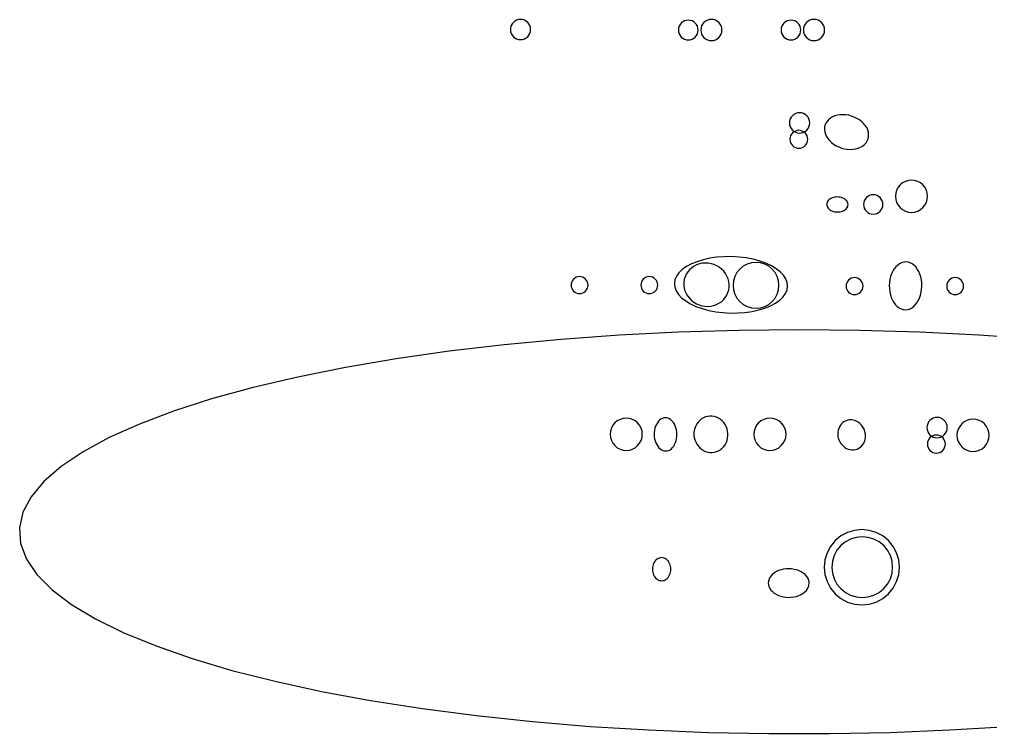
# Model space of a CAD drawing. Extents: x -1 to 217, y -22 to 302.
# Drawn here: x 124.83 to 164.89, y 239.05 to 268.51 of the extents above; entities that cross this region are included whole.
import ezdxf

# ---------------------------------------------------------------- set-up
doc = ezdxf.new("R2010")
doc.units = 0

msp = doc.modelspace()

# ---------------------------------------------------------------- linework, layer by layer
at = {"layer": 'CIRCLES'}
for p, q in [((145.268, 268.444), (145.205, 268.392)), ((145.34, 268.482), (145.268, 268.444)), ((145.418, 268.506), (145.34, 268.482)), ((145.5, 268.514), (145.418, 268.506)), ((145.581, 268.506), (145.5, 268.514)), ((145.659, 268.482), (145.581, 268.506)), ((145.731, 268.444), (145.659, 268.482)), ((145.794, 268.392), (145.731, 268.444)), ((152.265, 268.452), (152.195, 268.414)), ((152.342, 268.475), (152.265, 268.452)), ((152.421, 268.483), (152.342, 268.475)), ((152.501, 268.475), (152.421, 268.483)), ((152.577, 268.452), (152.501, 268.475)), ((152.647, 268.414), (152.577, 268.452)), ((153.131, 268.439), (153.065, 268.384)), ((153.207, 268.479), (153.131, 268.439)), ((153.289, 268.504), (153.207, 268.479)), ((153.374, 268.512), (153.289, 268.504)), ((153.459, 268.504), (153.374, 268.512)), ((153.541, 268.479), (153.459, 268.504)), ((153.616, 268.439), (153.541, 268.479)), ((153.682, 268.384), (153.616, 268.439)), ((156.499, 268.452), (156.428, 268.414)), ((156.575, 268.475), (156.499, 268.452)), ((156.655, 268.483), (156.575, 268.475)), ((156.734, 268.475), (156.655, 268.483)), ((156.81, 268.452), (156.734, 268.475)), ((156.881, 268.414), (156.81, 268.452)), ((157.365, 268.439), (157.298, 268.384)), ((157.44, 268.479), (157.365, 268.439)), ((157.522, 268.504), (157.44, 268.479)), ((157.607, 268.512), (157.522, 268.504)), ((157.692, 268.504), (157.607, 268.512)), ((157.774, 268.479), (157.692, 268.504)), ((157.849, 268.439), (157.774, 268.479)), ((157.916, 268.384), (157.849, 268.439)), ((145.091, 268.178), (145.083, 268.097)), ((145.083, 268.097), (145.091, 268.016)), ((145.114, 268.257), (145.091, 268.178)), ((145.153, 268.329), (145.114, 268.257)), ((145.205, 268.392), (145.153, 268.329)), ((145.846, 268.329), (145.794, 268.392)), ((145.885, 268.257), (145.846, 268.329)), ((145.909, 268.178), (145.885, 268.257)), ((145.917, 268.097), (145.909, 268.178)), ((145.909, 268.016), (145.917, 268.097)), ((152.022, 268.155), (152.014, 268.076)), ((152.014, 268.076), (152.022, 267.996)), ((152.045, 268.232), (152.022, 268.155)), ((152.083, 268.302), (152.045, 268.232)), ((152.133, 268.364), (152.083, 268.302)), ((152.195, 268.414), (152.133, 268.364)), ((152.709, 268.364), (152.647, 268.414)), ((152.76, 268.302), (152.709, 268.364)), ((152.797, 268.232), (152.76, 268.302)), ((152.82, 268.155), (152.797, 268.232)), ((152.828, 268.076), (152.82, 268.155)), ((152.82, 267.996), (152.828, 268.076)), ((152.946, 268.161), (152.937, 268.076)), ((152.937, 268.076), (152.946, 267.991)), ((152.971, 268.243), (152.946, 268.161)), ((153.011, 268.318), (152.971, 268.243)), ((153.065, 268.384), (153.011, 268.318)), ((153.736, 268.318), (153.682, 268.384)), ((153.777, 268.243), (153.736, 268.318)), ((153.802, 268.161), (153.777, 268.243)), ((153.81, 268.076), (153.802, 268.161)), ((153.802, 267.991), (153.81, 268.076)), ((156.255, 268.155), (156.247, 268.076)), ((156.247, 268.076), (156.255, 267.996)), ((156.278, 268.232), (156.255, 268.155)), ((156.316, 268.302), (156.278, 268.232)), ((156.367, 268.364), (156.316, 268.302)), ((156.428, 268.414), (156.367, 268.364)), ((156.942, 268.364), (156.881, 268.414)), ((156.993, 268.302), (156.942, 268.364)), ((157.031, 268.232), (156.993, 268.302)), ((157.054, 268.155), (157.031, 268.232)), ((157.062, 268.076), (157.054, 268.155)), ((157.054, 267.996), (157.062, 268.076)), ((157.179, 268.161), (157.171, 268.076)), ((157.171, 268.076), (157.179, 267.991)), ((157.204, 268.243), (157.179, 268.161)), ((157.244, 268.318), (157.204, 268.243)), ((157.298, 268.384), (157.244, 268.318)), ((157.97, 268.318), (157.916, 268.384)), ((158.01, 268.243), (157.97, 268.318)), ((158.035, 268.161), (158.01, 268.243)), ((158.043, 268.076), (158.035, 268.161)), ((158.035, 267.991), (158.043, 268.076)), ((145.091, 268.016), (145.114, 267.937)), ((145.114, 267.937), (145.153, 267.865)), ((145.153, 267.865), (145.205, 267.802)), ((145.205, 267.802), (145.268, 267.75)), ((145.268, 267.75), (145.34, 267.712)), ((145.34, 267.712), (145.418, 267.688)), ((145.418, 267.688), (145.5, 267.68)), ((145.5, 267.68), (145.581, 267.688)), ((145.581, 267.688), (145.659, 267.712)), ((145.659, 267.712), (145.731, 267.75)), ((145.731, 267.75), (145.794, 267.802)), ((145.794, 267.802), (145.846, 267.865)), ((145.846, 267.865), (145.885, 267.937)), ((145.885, 267.937), (145.909, 268.016)), ((152.022, 267.996), (152.045, 267.92)), ((152.045, 267.92), (152.083, 267.85)), ((152.083, 267.85), (152.133, 267.788)), ((152.133, 267.788), (152.195, 267.737)), ((152.195, 267.737), (152.265, 267.7)), ((152.265, 267.7), (152.342, 267.677)), ((152.342, 267.677), (152.421, 267.669)), ((152.421, 267.669), (152.501, 267.677)), ((152.501, 267.677), (152.577, 267.7)), ((152.577, 267.7), (152.647, 267.737)), ((152.647, 267.737), (152.709, 267.788)), ((152.709, 267.788), (152.76, 267.85)), ((152.76, 267.85), (152.797, 267.92)), ((152.797, 267.92), (152.82, 267.996)), ((152.946, 267.991), (152.971, 267.909)), ((152.971, 267.909), (153.011, 267.833)), ((153.011, 267.833), (153.065, 267.767)), ((153.065, 267.767), (153.131, 267.713)), ((153.131, 267.713), (153.207, 267.673)), ((153.207, 267.673), (153.289, 267.648)), ((153.289, 267.648), (153.374, 267.639)), ((153.374, 267.639), (153.459, 267.648)), ((153.459, 267.648), (153.541, 267.673)), ((153.541, 267.673), (153.616, 267.713)), ((153.616, 267.713), (153.682, 267.767)), ((153.682, 267.767), (153.736, 267.833)), ((153.736, 267.833), (153.777, 267.909)), ((153.777, 267.909), (153.802, 267.991)), ((156.255, 267.996), (156.278, 267.92)), ((156.278, 267.92), (156.316, 267.85)), ((156.316, 267.85), (156.367, 267.788)), ((156.367, 267.788), (156.428, 267.737)), ((156.428, 267.737), (156.499, 267.7)), ((156.499, 267.7), (156.575, 267.677)), ((156.575, 267.677), (156.655, 267.669)), ((156.655, 267.669), (156.734, 267.677)), ((156.734, 267.677), (156.81, 267.7)), ((156.81, 267.7), (156.881, 267.737)), ((156.881, 267.737), (156.942, 267.788)), ((156.942, 267.788), (156.993, 267.85)), ((156.993, 267.85), (157.031, 267.92)), ((157.031, 267.92), (157.054, 267.996)), ((157.179, 267.991), (157.204, 267.909)), ((157.204, 267.909), (157.244, 267.833)), ((157.244, 267.833), (157.298, 267.767)), ((157.298, 267.767), (157.365, 267.713)), ((157.365, 267.713), (157.44, 267.673)), ((157.44, 267.673), (157.522, 267.648)), ((157.522, 267.648), (157.607, 267.639)), ((157.607, 267.639), (157.692, 267.648)), ((157.692, 267.648), (157.774, 267.673)), ((157.774, 267.673), (157.849, 267.713)), ((157.849, 267.713), (157.916, 267.767)), ((157.916, 267.767), (157.97, 267.833)), ((157.97, 267.833), (158.01, 267.909)), ((158.01, 267.909), (158.035, 267.991)), ((156.661, 264.478), (156.622, 264.406)), ((156.713, 264.542), (156.661, 264.478)), ((156.777, 264.594), (156.713, 264.542)), ((156.85, 264.633), (156.777, 264.594)), ((156.929, 264.657), (156.85, 264.633)), ((157.011, 264.665), (156.929, 264.657)), ((157.093, 264.657), (157.011, 264.665)), ((157.171, 264.633), (157.093, 264.657)), ((157.244, 264.594), (157.171, 264.633)), ((157.308, 264.542), (157.244, 264.594)), ((157.36, 264.478), (157.308, 264.542)), ((157.399, 264.406), (157.36, 264.478)), ((156.598, 264.327), (156.59, 264.245)), ((156.59, 264.245), (156.598, 264.163)), ((156.622, 264.406), (156.598, 264.327)), ((156.598, 264.163), (156.622, 264.084)), ((156.622, 264.084), (156.661, 264.011)), ((157.36, 264.011), (157.399, 264.084)), ((157.423, 264.327), (157.399, 264.406)), ((157.399, 264.084), (157.423, 264.163)), ((157.431, 264.245), (157.423, 264.327)), ((157.423, 264.163), (157.431, 264.245)), ((156.617, 263.64), (156.609, 263.567)), ((156.638, 263.709), (156.617, 263.64)), ((156.672, 263.773), (156.638, 263.709)), ((156.661, 264.011), (156.713, 263.947)), ((156.718, 263.83), (156.672, 263.773)), ((156.713, 263.947), (156.777, 263.895)), ((156.774, 263.876), (156.718, 263.83)), ((156.838, 263.91), (156.774, 263.876)), ((156.777, 263.895), (156.85, 263.856)), ((156.908, 263.931), (156.838, 263.91)), ((156.85, 263.856), (156.929, 263.832)), ((156.98, 263.938), (156.908, 263.931)), ((156.929, 263.832), (157.011, 263.824)), ((157.053, 263.931), (156.98, 263.938)), ((157.011, 263.824), (157.093, 263.832)), ((157.122, 263.91), (157.053, 263.931)), ((157.093, 263.832), (157.171, 263.856)), ((157.187, 263.876), (157.122, 263.91)), ((157.171, 263.856), (157.244, 263.895)), ((157.243, 263.83), (157.187, 263.876)), ((157.289, 263.773), (157.243, 263.83)), ((157.244, 263.895), (157.308, 263.947)), ((157.323, 263.709), (157.289, 263.773)), ((157.308, 263.947), (157.36, 264.011)), ((157.344, 263.64), (157.323, 263.709)), ((157.352, 263.567), (157.344, 263.64)), ((156.609, 263.567), (156.617, 263.495)), ((156.617, 263.495), (156.638, 263.425)), ((156.638, 263.425), (156.672, 263.361)), ((156.672, 263.361), (156.718, 263.305)), ((156.718, 263.305), (156.774, 263.259)), ((156.774, 263.259), (156.838, 263.224)), ((156.838, 263.224), (156.908, 263.203)), ((157.053, 263.203), (157.122, 263.224)), ((157.122, 263.224), (157.187, 263.259)), ((157.187, 263.259), (157.243, 263.305)), ((157.243, 263.305), (157.289, 263.361)), ((157.289, 263.361), (157.323, 263.425)), ((157.323, 263.425), (157.344, 263.495)), ((157.344, 263.495), (157.352, 263.567)), ((156.908, 263.203), (156.98, 263.196)), ((156.98, 263.196), (157.053, 263.203)), ((161.159, 261.688), (161.076, 261.587)), ((161.26, 261.77), (161.159, 261.688)), ((161.374, 261.832), (161.26, 261.77)), ((161.499, 261.869), (161.374, 261.832)), ((161.629, 261.882), (161.499, 261.869)), ((161.758, 261.869), (161.629, 261.882)), ((161.883, 261.832), (161.758, 261.869)), ((161.998, 261.77), (161.883, 261.832)), ((162.098, 261.688), (161.998, 261.77)), ((162.181, 261.587), (162.098, 261.688)), ((159.827, 261.212), (159.766, 261.162)), ((159.896, 261.249), (159.827, 261.212)), ((159.971, 261.272), (159.896, 261.249)), ((160.049, 261.279), (159.971, 261.272)), ((160.127, 261.272), (160.049, 261.279)), ((160.202, 261.249), (160.127, 261.272)), ((160.271, 261.212), (160.202, 261.249)), ((160.332, 261.162), (160.271, 261.212)), ((160.977, 261.347), (160.964, 261.218)), ((160.964, 261.218), (160.977, 261.088)), ((161.015, 261.472), (160.977, 261.347)), ((161.076, 261.587), (161.015, 261.472)), ((162.242, 261.472), (162.181, 261.587)), ((162.28, 261.347), (162.242, 261.472)), ((162.293, 261.218), (162.28, 261.347)), ((162.28, 261.088), (162.293, 261.218)), ((159.657, 260.957), (159.649, 260.879)), ((159.649, 260.879), (159.657, 260.801)), ((159.679, 261.032), (159.657, 260.957)), ((159.716, 261.101), (159.679, 261.032)), ((159.766, 261.162), (159.716, 261.101)), ((160.382, 261.101), (160.332, 261.162)), ((160.419, 261.032), (160.382, 261.101)), ((160.442, 260.957), (160.419, 261.032)), ((160.449, 260.879), (160.442, 260.957)), ((160.442, 260.801), (160.449, 260.879)), ((160.977, 261.088), (161.015, 260.964)), ((161.015, 260.964), (161.076, 260.849)), ((161.076, 260.849), (161.159, 260.748)), ((162.098, 260.748), (162.181, 260.849)), ((162.181, 260.849), (162.242, 260.964)), ((162.242, 260.964), (162.28, 261.088)), ((159.657, 260.801), (159.679, 260.726)), ((159.679, 260.726), (159.716, 260.657)), ((159.716, 260.657), (159.766, 260.596)), ((159.766, 260.596), (159.827, 260.546)), ((159.827, 260.546), (159.896, 260.509)), ((159.896, 260.509), (159.971, 260.487)), ((159.971, 260.487), (160.049, 260.479)), ((160.049, 260.479), (160.127, 260.487)), ((160.127, 260.487), (160.202, 260.509)), ((160.202, 260.509), (160.271, 260.546)), ((160.271, 260.546), (160.332, 260.596)), ((160.332, 260.596), (160.382, 260.657)), ((160.382, 260.657), (160.419, 260.726)), ((160.419, 260.726), (160.442, 260.801)), ((161.159, 260.748), (161.26, 260.665)), ((161.26, 260.665), (161.374, 260.604)), ((161.374, 260.604), (161.499, 260.566)), ((161.499, 260.566), (161.629, 260.554)), ((161.629, 260.554), (161.758, 260.566)), ((161.758, 260.566), (161.883, 260.604)), ((161.883, 260.604), (161.998, 260.665)), ((161.998, 260.665), (162.098, 260.748)), ((154.853, 258.414), (154.69, 258.327)), ((155.031, 258.468), (154.853, 258.414)), ((155.215, 258.486), (155.031, 258.468)), ((155.4, 258.468), (155.215, 258.486)), ((155.577, 258.414), (155.4, 258.468)), ((155.74, 258.327), (155.577, 258.414)), ((154.429, 258.066), (154.342, 257.902)), ((154.547, 258.209), (154.429, 258.066)), ((154.69, 258.327), (154.547, 258.209)), ((155.884, 258.209), (155.74, 258.327)), ((156.001, 258.066), (155.884, 258.209)), ((156.088, 257.902), (156.001, 258.066)), ((147.591, 257.621), (147.585, 257.552)), ((147.611, 257.686), (147.591, 257.621)), ((147.643, 257.747), (147.611, 257.686)), ((147.687, 257.799), (147.643, 257.747)), ((147.74, 257.843), (147.687, 257.799)), ((147.8, 257.875), (147.74, 257.843)), ((147.866, 257.895), (147.8, 257.875)), ((147.934, 257.902), (147.866, 257.895)), ((148.002, 257.895), (147.934, 257.902)), ((148.068, 257.875), (148.002, 257.895)), ((148.128, 257.843), (148.068, 257.875)), ((148.181, 257.799), (148.128, 257.843)), ((148.224, 257.747), (148.181, 257.799)), ((148.257, 257.686), (148.224, 257.747)), ((148.276, 257.621), (148.257, 257.686)), ((148.283, 257.552), (148.276, 257.621)), ((150.47, 257.621), (150.463, 257.552)), ((150.49, 257.686), (150.47, 257.621)), ((150.522, 257.747), (150.49, 257.686)), ((150.565, 257.799), (150.522, 257.747)), ((150.618, 257.843), (150.565, 257.799)), ((150.679, 257.875), (150.618, 257.843)), ((150.744, 257.895), (150.679, 257.875)), ((150.812, 257.902), (150.744, 257.895)), ((150.881, 257.895), (150.812, 257.902)), ((150.946, 257.875), (150.881, 257.895)), ((151.007, 257.843), (150.946, 257.875)), ((151.06, 257.799), (151.007, 257.843)), ((151.103, 257.747), (151.06, 257.799)), ((151.135, 257.686), (151.103, 257.747)), ((151.155, 257.621), (151.135, 257.686)), ((151.162, 257.552), (151.155, 257.621)), ((154.288, 257.725), (154.27, 257.541)), ((154.342, 257.902), (154.288, 257.725)), ((156.142, 257.725), (156.088, 257.902)), ((156.16, 257.541), (156.142, 257.725)), ((158.956, 257.644), (158.937, 257.578)), ((158.989, 257.704), (158.956, 257.644)), ((159.032, 257.757), (158.989, 257.704)), ((159.085, 257.801), (159.032, 257.757)), ((159.145, 257.833), (159.085, 257.801)), ((159.211, 257.853), (159.145, 257.833)), ((159.279, 257.859), (159.211, 257.853)), ((159.347, 257.853), (159.279, 257.859)), ((159.413, 257.833), (159.347, 257.853)), ((159.473, 257.801), (159.413, 257.833)), ((159.526, 257.757), (159.473, 257.801)), ((159.57, 257.704), (159.526, 257.757)), ((159.602, 257.644), (159.57, 257.704)), ((159.622, 257.578), (159.602, 257.644)), ((163.105, 257.644), (163.085, 257.578)), ((163.137, 257.704), (163.105, 257.644)), ((163.181, 257.757), (163.137, 257.704)), ((163.234, 257.801), (163.181, 257.757)), ((163.294, 257.833), (163.234, 257.801)), ((163.36, 257.853), (163.294, 257.833)), ((163.428, 257.859), (163.36, 257.853)), ((163.496, 257.853), (163.428, 257.859)), ((163.562, 257.833), (163.496, 257.853)), ((163.622, 257.801), (163.562, 257.833)), ((163.675, 257.757), (163.622, 257.801)), ((163.718, 257.704), (163.675, 257.757)), ((163.751, 257.644), (163.718, 257.704)), ((163.77, 257.578), (163.751, 257.644)), ((147.585, 257.552), (147.591, 257.484)), ((147.591, 257.484), (147.611, 257.419)), ((147.611, 257.419), (147.643, 257.358)), ((147.643, 257.358), (147.687, 257.305)), ((147.687, 257.305), (147.74, 257.262)), ((147.74, 257.262), (147.8, 257.23)), ((147.8, 257.23), (147.866, 257.21)), ((147.866, 257.21), (147.934, 257.203)), ((147.934, 257.203), (148.002, 257.21)), ((148.002, 257.21), (148.068, 257.23)), ((148.068, 257.23), (148.128, 257.262)), ((148.128, 257.262), (148.181, 257.305)), ((148.181, 257.305), (148.224, 257.358)), ((148.224, 257.358), (148.257, 257.419)), ((148.257, 257.419), (148.276, 257.484)), ((148.276, 257.484), (148.283, 257.552)), ((150.463, 257.552), (150.47, 257.484)), ((150.47, 257.484), (150.49, 257.419)), ((150.49, 257.419), (150.522, 257.358)), ((150.522, 257.358), (150.565, 257.305)), ((150.565, 257.305), (150.618, 257.262)), ((150.618, 257.262), (150.679, 257.23)), ((150.679, 257.23), (150.744, 257.21)), ((150.744, 257.21), (150.812, 257.203)), ((150.812, 257.203), (150.881, 257.21)), ((150.881, 257.21), (150.946, 257.23)), ((150.946, 257.23), (151.007, 257.262)), ((151.007, 257.262), (151.06, 257.305)), ((151.06, 257.305), (151.103, 257.358)), ((151.103, 257.358), (151.135, 257.419)), ((151.135, 257.419), (151.155, 257.484)), ((151.155, 257.484), (151.162, 257.552)), ((154.27, 257.541), (154.288, 257.356)), ((154.288, 257.356), (154.342, 257.179)), ((156.088, 257.179), (156.142, 257.356)), ((156.142, 257.356), (156.16, 257.541)), ((158.937, 257.578), (158.93, 257.51)), ((158.93, 257.51), (158.937, 257.442)), ((158.937, 257.442), (158.956, 257.376)), ((158.956, 257.376), (158.989, 257.316)), ((158.989, 257.316), (159.032, 257.263)), ((159.032, 257.263), (159.085, 257.22)), ((159.085, 257.22), (159.145, 257.187)), ((159.413, 257.187), (159.473, 257.22)), ((159.473, 257.22), (159.526, 257.263)), ((159.526, 257.263), (159.57, 257.316)), ((159.57, 257.316), (159.602, 257.376)), ((159.602, 257.376), (159.622, 257.442)), ((159.628, 257.51), (159.622, 257.578)), ((159.622, 257.442), (159.628, 257.51)), ((163.085, 257.578), (163.079, 257.51)), ((163.079, 257.51), (163.085, 257.442)), ((163.085, 257.442), (163.105, 257.376)), ((163.105, 257.376), (163.137, 257.316)), ((163.137, 257.316), (163.181, 257.263)), ((163.181, 257.263), (163.234, 257.22)), ((163.234, 257.22), (163.294, 257.187)), ((163.562, 257.187), (163.622, 257.22)), ((163.622, 257.22), (163.675, 257.263)), ((163.675, 257.263), (163.718, 257.316)), ((163.718, 257.316), (163.751, 257.376)), ((163.751, 257.376), (163.77, 257.442)), ((163.777, 257.51), (163.77, 257.578)), ((163.77, 257.442), (163.777, 257.51)), ((154.342, 257.179), (154.429, 257.016)), ((154.429, 257.016), (154.547, 256.872)), ((154.547, 256.872), (154.69, 256.755)), ((155.74, 256.755), (155.884, 256.872)), ((155.884, 256.872), (156.001, 257.016)), ((156.001, 257.016), (156.088, 257.179)), ((159.145, 257.187), (159.211, 257.168)), ((159.211, 257.168), (159.279, 257.161)), ((159.279, 257.161), (159.347, 257.168)), ((159.347, 257.168), (159.413, 257.187)), ((163.294, 257.187), (163.36, 257.168)), ((163.36, 257.168), (163.428, 257.161)), ((163.428, 257.161), (163.496, 257.168)), ((163.496, 257.168), (163.562, 257.187)), ((154.69, 256.755), (154.853, 256.667)), ((154.853, 256.667), (155.031, 256.614)), ((155.031, 256.614), (155.215, 256.596)), ((155.215, 256.596), (155.4, 256.614)), ((155.4, 256.614), (155.577, 256.667)), ((155.577, 256.667), (155.74, 256.755)), ((149.606, 252.01), (149.491, 251.949)), ((149.73, 252.048), (149.606, 252.01)), ((149.86, 252.061), (149.73, 252.048)), ((149.99, 252.048), (149.86, 252.061)), ((150.114, 252.01), (149.99, 252.048)), ((150.229, 251.949), (150.114, 252.01)), ((155.532, 252.01), (155.418, 251.949)), ((155.657, 252.048), (155.532, 252.01)), ((155.787, 252.061), (155.657, 252.048)), ((155.916, 252.048), (155.787, 252.061)), ((156.041, 252.01), (155.916, 252.048)), ((156.156, 251.949), (156.041, 252.01)), ((162.45, 252.021), (162.386, 251.969)), ((162.522, 252.06), (162.45, 252.021)), ((162.601, 252.084), (162.522, 252.06)), ((162.683, 252.092), (162.601, 252.084)), ((162.765, 252.084), (162.683, 252.092)), ((162.844, 252.06), (162.765, 252.084)), ((162.917, 252.021), (162.844, 252.06)), ((162.981, 251.969), (162.917, 252.021)), ((164.039, 252.006), (163.914, 251.968)), ((164.169, 252.018), (164.039, 252.006)), ((164.298, 252.006), (164.169, 252.018)), ((164.423, 251.968), (164.298, 252.006)), ((149.246, 251.651), (149.208, 251.526)), ((149.308, 251.766), (149.246, 251.651)), ((149.39, 251.866), (149.308, 251.766)), ((149.491, 251.949), (149.39, 251.866)), ((150.33, 251.866), (150.229, 251.949)), ((150.412, 251.766), (150.33, 251.866)), ((150.474, 251.651), (150.412, 251.766)), ((150.512, 251.526), (150.474, 251.651)), ((155.173, 251.651), (155.135, 251.526)), ((155.234, 251.766), (155.173, 251.651)), ((155.317, 251.866), (155.234, 251.766)), ((155.418, 251.949), (155.317, 251.866)), ((156.256, 251.866), (156.156, 251.949)), ((156.339, 251.766), (156.256, 251.866)), ((156.4, 251.651), (156.339, 251.766)), ((156.438, 251.526), (156.4, 251.651)), ((162.271, 251.754), (162.263, 251.672)), ((162.263, 251.672), (162.271, 251.59)), ((162.295, 251.833), (162.271, 251.754)), ((162.334, 251.905), (162.295, 251.833)), ((162.386, 251.969), (162.334, 251.905)), ((163.033, 251.905), (162.981, 251.969)), ((163.072, 251.833), (163.033, 251.905)), ((163.096, 251.754), (163.072, 251.833)), ((163.104, 251.672), (163.096, 251.754)), ((163.096, 251.59), (163.104, 251.672)), ((163.555, 251.608), (163.517, 251.484)), ((163.616, 251.723), (163.555, 251.608)), ((163.699, 251.824), (163.616, 251.723)), ((163.8, 251.907), (163.699, 251.824)), ((163.914, 251.968), (163.8, 251.907)), ((164.538, 251.907), (164.423, 251.968)), ((164.638, 251.824), (164.538, 251.907)), ((164.721, 251.723), (164.638, 251.824)), ((164.782, 251.608), (164.721, 251.723)), ((164.82, 251.484), (164.782, 251.608)), ((149.208, 251.526), (149.196, 251.397)), ((149.196, 251.397), (149.208, 251.267)), ((149.208, 251.267), (149.246, 251.142)), ((150.474, 251.142), (150.512, 251.267)), ((150.524, 251.397), (150.512, 251.526)), ((150.512, 251.267), (150.524, 251.397)), ((155.135, 251.526), (155.122, 251.397)), ((155.122, 251.397), (155.135, 251.267)), ((155.135, 251.267), (155.173, 251.142)), ((156.4, 251.142), (156.438, 251.267)), ((156.451, 251.397), (156.438, 251.526)), ((156.438, 251.267), (156.451, 251.397)), ((162.271, 251.59), (162.295, 251.511)), ((162.295, 251.511), (162.334, 251.438)), ((162.345, 251.2), (162.31, 251.136)), ((162.334, 251.438), (162.386, 251.374)), ((162.391, 251.257), (162.345, 251.2)), ((162.386, 251.374), (162.45, 251.322)), ((162.447, 251.303), (162.391, 251.257)), ((162.511, 251.337), (162.447, 251.303)), ((162.45, 251.322), (162.522, 251.283)), ((162.581, 251.358), (162.511, 251.337)), ((162.522, 251.283), (162.601, 251.259)), ((162.653, 251.365), (162.581, 251.358)), ((162.601, 251.259), (162.683, 251.251)), ((162.726, 251.358), (162.653, 251.365)), ((162.683, 251.251), (162.765, 251.259)), ((162.795, 251.337), (162.726, 251.358)), ((162.765, 251.259), (162.844, 251.283)), ((162.859, 251.303), (162.795, 251.337)), ((162.844, 251.283), (162.917, 251.322)), ((162.916, 251.257), (162.859, 251.303)), ((162.962, 251.2), (162.916, 251.257)), ((162.917, 251.322), (162.981, 251.374)), ((162.996, 251.136), (162.962, 251.2)), ((162.981, 251.374), (163.033, 251.438)), ((163.033, 251.438), (163.072, 251.511)), ((163.072, 251.511), (163.096, 251.59)), ((163.517, 251.484), (163.504, 251.354)), ((163.504, 251.354), (163.517, 251.225)), ((163.517, 251.225), (163.555, 251.1)), ((164.782, 251.1), (164.82, 251.225)), ((164.833, 251.354), (164.82, 251.484)), ((164.82, 251.225), (164.833, 251.354)), ((149.246, 251.142), (149.308, 251.027)), ((149.308, 251.027), (149.39, 250.927)), ((149.39, 250.927), (149.491, 250.844)), ((149.491, 250.844), (149.606, 250.783)), ((150.114, 250.783), (150.229, 250.844)), ((150.229, 250.844), (150.33, 250.927)), ((150.33, 250.927), (150.412, 251.027)), ((150.412, 251.027), (150.474, 251.142)), ((155.173, 251.142), (155.234, 251.027)), ((155.234, 251.027), (155.317, 250.927)), ((155.317, 250.927), (155.418, 250.844)), ((155.418, 250.844), (155.532, 250.783)), ((156.041, 250.783), (156.156, 250.844)), ((156.156, 250.844), (156.256, 250.927)), ((156.256, 250.927), (156.339, 251.027)), ((156.339, 251.027), (156.4, 251.142)), ((162.289, 251.067), (162.282, 250.994)), ((162.282, 250.994), (162.289, 250.922)), ((162.31, 251.136), (162.289, 251.067)), ((162.289, 250.922), (162.31, 250.852)), ((162.31, 250.852), (162.345, 250.788)), ((162.962, 250.788), (162.996, 250.852)), ((163.017, 251.067), (162.996, 251.136)), ((162.996, 250.852), (163.017, 250.922)), ((163.024, 250.994), (163.017, 251.067)), ((163.017, 250.922), (163.024, 250.994)), ((163.555, 251.1), (163.616, 250.985)), ((163.616, 250.985), (163.699, 250.884)), ((163.699, 250.884), (163.8, 250.802)), ((163.8, 250.802), (163.914, 250.74)), ((164.423, 250.74), (164.538, 250.802)), ((164.538, 250.802), (164.638, 250.884)), ((164.638, 250.884), (164.721, 250.985)), ((164.721, 250.985), (164.782, 251.1)), ((149.606, 250.783), (149.73, 250.745)), ((149.73, 250.745), (149.86, 250.732)), ((149.86, 250.732), (149.99, 250.745)), ((149.99, 250.745), (150.114, 250.783)), ((155.532, 250.783), (155.657, 250.745)), ((155.657, 250.745), (155.787, 250.732)), ((155.787, 250.732), (155.916, 250.745)), ((155.916, 250.745), (156.041, 250.783)), ((162.345, 250.788), (162.391, 250.732)), ((162.391, 250.732), (162.447, 250.686)), ((162.447, 250.686), (162.511, 250.651)), ((162.511, 250.651), (162.581, 250.63)), ((162.581, 250.63), (162.653, 250.623)), ((162.653, 250.623), (162.726, 250.63)), ((162.726, 250.63), (162.795, 250.651)), ((162.795, 250.651), (162.859, 250.686)), ((162.859, 250.686), (162.916, 250.732)), ((162.916, 250.732), (162.962, 250.788)), ((163.914, 250.74), (164.039, 250.703)), ((164.039, 250.703), (164.169, 250.69)), ((164.169, 250.69), (164.298, 250.703)), ((164.298, 250.703), (164.423, 250.74)), ((158.717, 247.201), (158.482, 247.008)), ((158.986, 247.344), (158.717, 247.201)), ((159.277, 247.432), (158.986, 247.344)), ((159.579, 247.462), (159.277, 247.432)), ((159.882, 247.432), (159.579, 247.462)), ((160.173, 247.344), (159.882, 247.432)), ((160.442, 247.201), (160.173, 247.344)), ((160.677, 247.008), (160.442, 247.201)), ((158.482, 247.008), (158.289, 246.773)), ((158.71, 246.801), (158.554, 246.611)), ((158.9, 246.957), (158.71, 246.801)), ((159.117, 247.073), (158.9, 246.957)), ((159.352, 247.144), (159.117, 247.073)), ((159.597, 247.168), (159.352, 247.144)), ((159.841, 247.144), (159.597, 247.168)), ((160.076, 247.073), (159.841, 247.144)), ((160.293, 246.957), (160.076, 247.073)), ((160.483, 246.801), (160.293, 246.957)), ((160.639, 246.611), (160.483, 246.801)), ((160.87, 246.773), (160.677, 247.008)), ((158.146, 246.504), (158.057, 246.213)), ((158.289, 246.773), (158.146, 246.504)), ((158.438, 246.394), (158.367, 246.159)), ((158.554, 246.611), (158.438, 246.394)), ((160.755, 246.394), (160.639, 246.611)), ((160.826, 246.159), (160.755, 246.394)), ((161.013, 246.504), (160.87, 246.773)), ((161.102, 246.213), (161.013, 246.504)), ((158.057, 246.213), (158.028, 245.91)), ((158.367, 246.159), (158.343, 245.914)), ((160.85, 245.914), (160.826, 246.159)), ((161.131, 245.91), (161.102, 246.213)), ((158.028, 245.91), (158.057, 245.608)), ((158.057, 245.608), (158.146, 245.316)), ((158.343, 245.914), (158.367, 245.67)), ((158.367, 245.67), (158.438, 245.435)), ((160.755, 245.435), (160.826, 245.67)), ((160.826, 245.67), (160.85, 245.914)), ((161.013, 245.316), (161.102, 245.608)), ((161.102, 245.608), (161.131, 245.91)), ((158.146, 245.316), (158.289, 245.048)), ((158.438, 245.435), (158.554, 245.218)), ((158.554, 245.218), (158.71, 245.028)), ((160.483, 245.028), (160.639, 245.218)), ((160.639, 245.218), (160.755, 245.435)), ((160.87, 245.048), (161.013, 245.316)), ((158.289, 245.048), (158.482, 244.813)), ((158.482, 244.813), (158.717, 244.62)), ((158.71, 245.028), (158.9, 244.872)), ((158.9, 244.872), (159.117, 244.756)), ((160.076, 244.756), (160.293, 244.872)), ((160.293, 244.872), (160.483, 245.028)), ((160.442, 244.62), (160.677, 244.813)), ((160.677, 244.813), (160.87, 245.048)), ((158.717, 244.62), (158.986, 244.476)), ((158.986, 244.476), (159.277, 244.388)), ((159.117, 244.756), (159.352, 244.685)), ((159.277, 244.388), (159.579, 244.358)), ((159.352, 244.685), (159.597, 244.661)), ((159.579, 244.358), (159.882, 244.388)), ((159.597, 244.661), (159.841, 244.685)), ((159.841, 244.685), (160.076, 244.756)), ((159.882, 244.388), (160.173, 244.476)), ((160.173, 244.476), (160.442, 244.62))]:
    msp.add_line(p, q, dxfattribs=at)
at = {"layer": 'ELLIPSES'}
for p, q in [((158.281, 264.438), (158.206, 264.377)), ((158.368, 264.49), (158.281, 264.438)), ((158.465, 264.531), (158.368, 264.49)), ((158.571, 264.56), (158.465, 264.531)), ((158.682, 264.578), (158.571, 264.56)), ((158.799, 264.583), (158.682, 264.578)), ((158.918, 264.576), (158.799, 264.583)), ((159.037, 264.557), (158.918, 264.576)), ((159.155, 264.527), (159.037, 264.557)), ((159.269, 264.485), (159.155, 264.527)), ((159.378, 264.432), (159.269, 264.485)), ((159.48, 264.37), (159.378, 264.432)), ((158.039, 264.058), (158.036, 263.966)), ((158.059, 264.146), (158.039, 264.058)), ((158.093, 264.23), (158.059, 264.146)), ((158.143, 264.307), (158.093, 264.23)), ((158.206, 264.377), (158.143, 264.307)), ((159.572, 264.299), (159.48, 264.37)), ((159.654, 264.221), (159.572, 264.299)), ((159.723, 264.136), (159.654, 264.221)), ((159.78, 264.048), (159.723, 264.136)), ((159.822, 263.956), (159.78, 264.048)), ((158.036, 263.966), (158.047, 263.873)), ((158.047, 263.873), (158.075, 263.779)), ((158.075, 263.779), (158.117, 263.687)), ((158.117, 263.687), (158.173, 263.598)), ((159.849, 263.862), (159.822, 263.956)), ((159.838, 263.589), (159.857, 263.677)), ((159.861, 263.769), (159.849, 263.862)), ((159.857, 263.677), (159.861, 263.769)), ((158.173, 263.598), (158.243, 263.514)), ((158.243, 263.514), (158.325, 263.436)), ((158.325, 263.436), (158.417, 263.365)), ((158.417, 263.365), (158.519, 263.303)), ((158.519, 263.303), (158.627, 263.25)), ((158.627, 263.25), (158.742, 263.208)), ((159.431, 263.204), (159.528, 263.245)), ((159.528, 263.245), (159.616, 263.296)), ((159.616, 263.296), (159.691, 263.358)), ((159.691, 263.358), (159.754, 263.428)), ((159.754, 263.428), (159.803, 263.505)), ((159.803, 263.505), (159.838, 263.589)), ((158.742, 263.208), (158.86, 263.177)), ((158.86, 263.177), (158.979, 263.158)), ((158.979, 263.158), (159.098, 263.152)), ((159.098, 263.152), (159.214, 263.157)), ((159.214, 263.157), (159.326, 263.175)), ((159.326, 263.175), (159.431, 263.204)), ((158.135, 260.924), (158.131, 260.883)), ((158.131, 260.883), (158.134, 260.843)), ((158.134, 260.843), (158.145, 260.803)), ((158.147, 260.963), (158.135, 260.924)), ((158.166, 261.002), (158.147, 260.963)), ((158.191, 261.038), (158.166, 261.002)), ((158.224, 261.071), (158.191, 261.038)), ((158.262, 261.101), (158.224, 261.071)), ((158.306, 261.127), (158.262, 261.101)), ((158.354, 261.149), (158.306, 261.127)), ((158.406, 261.167), (158.354, 261.149)), ((158.46, 261.179), (158.406, 261.167)), ((158.517, 261.186), (158.46, 261.179)), ((158.574, 261.188), (158.517, 261.186)), ((158.632, 261.185), (158.574, 261.188)), ((158.688, 261.176), (158.632, 261.185)), ((158.743, 261.163), (158.688, 261.176)), ((158.794, 261.144), (158.743, 261.163)), ((158.842, 261.121), (158.794, 261.144)), ((158.884, 261.094), (158.842, 261.121)), ((158.922, 261.063), (158.884, 261.094)), ((158.954, 261.029), (158.922, 261.063)), ((158.979, 260.992), (158.954, 261.029)), ((158.997, 260.953), (158.979, 260.992)), ((158.995, 260.793), (159.006, 260.832)), ((159.007, 260.913), (158.997, 260.953)), ((159.006, 260.832), (159.011, 260.873)), ((159.011, 260.873), (159.007, 260.913)), ((158.145, 260.803), (158.163, 260.764)), ((158.163, 260.764), (158.188, 260.727)), ((158.188, 260.727), (158.219, 260.693)), ((158.219, 260.693), (158.257, 260.662)), ((158.257, 260.662), (158.3, 260.635)), ((158.3, 260.635), (158.347, 260.612)), ((158.347, 260.612), (158.399, 260.593)), ((158.399, 260.593), (158.453, 260.58)), ((158.453, 260.58), (158.51, 260.571)), ((158.51, 260.571), (158.567, 260.568)), ((158.567, 260.568), (158.624, 260.57)), ((158.624, 260.57), (158.681, 260.577)), ((158.681, 260.577), (158.736, 260.589)), ((158.736, 260.589), (158.787, 260.607)), ((158.787, 260.607), (158.836, 260.629)), ((158.836, 260.629), (158.879, 260.655)), ((158.879, 260.655), (158.918, 260.685)), ((158.918, 260.685), (158.95, 260.718)), ((158.95, 260.718), (158.976, 260.754)), ((158.976, 260.754), (158.995, 260.793)), ((152.549, 258.423), (152.345, 258.313)), ((152.781, 258.518), (152.549, 258.423)), ((152.879, 258.427), (152.765, 258.387)), ((153.037, 258.597), (152.781, 258.518)), ((152.997, 258.452), (152.879, 258.427)), ((153.119, 258.462), (152.997, 258.452)), ((153.313, 258.658), (153.037, 258.597)), ((153.241, 258.457), (153.119, 258.462)), ((153.363, 258.436), (153.241, 258.457)), ((153.603, 258.7), (153.313, 258.658)), ((153.48, 258.401), (153.363, 258.436)), ((153.904, 258.722), (153.603, 258.7)), ((154.209, 258.725), (153.904, 258.722)), ((154.513, 258.708), (154.209, 258.725)), ((154.812, 258.671), (154.513, 258.708)), ((155.1, 258.616), (154.812, 258.671)), ((155.373, 258.542), (155.1, 258.616)), ((155.625, 258.451), (155.373, 258.542)), ((155.852, 258.346), (155.625, 258.451)), ((161.139, 258.436), (161.059, 258.38)), ((161.222, 258.477), (161.139, 258.436)), ((161.309, 258.501), (161.222, 258.477)), ((161.396, 258.508), (161.309, 258.501)), ((161.484, 258.499), (161.396, 258.508)), ((161.57, 258.472), (161.484, 258.499)), ((161.652, 258.43), (161.57, 258.472)), ((161.73, 258.371), (161.652, 258.43)), ((152.034, 258.058), (151.933, 257.916)), ((152.173, 258.191), (152.034, 258.058)), ((152.345, 258.313), (152.173, 258.191)), ((152.399, 258.097), (152.337, 257.999)), ((152.474, 258.187), (152.399, 258.097)), ((152.561, 258.266), (152.474, 258.187)), ((152.659, 258.333), (152.561, 258.266)), ((152.765, 258.387), (152.659, 258.333)), ((153.593, 258.351), (153.48, 258.401)), ((153.699, 258.288), (153.593, 258.351)), ((153.795, 258.212), (153.699, 258.288)), ((153.881, 258.126), (153.795, 258.212)), ((153.955, 258.03), (153.881, 258.126)), ((154.015, 257.926), (153.955, 258.03)), ((156.051, 258.226), (155.852, 258.346)), ((156.217, 258.096), (156.051, 258.226)), ((156.349, 257.956), (156.217, 258.096)), ((160.809, 258.022), (160.768, 257.907)), ((160.859, 258.129), (160.809, 258.022)), ((160.918, 258.225), (160.859, 258.129)), ((160.985, 258.309), (160.918, 258.225)), ((161.059, 258.38), (160.985, 258.309)), ((161.802, 258.299), (161.73, 258.371)), ((161.867, 258.213), (161.802, 258.299)), ((161.924, 258.115), (161.867, 258.213)), ((161.971, 258.007), (161.924, 258.115)), ((162.008, 257.89), (161.971, 258.007)), ((151.87, 257.768), (151.846, 257.616)), ((151.846, 257.616), (151.863, 257.464)), ((151.933, 257.916), (151.87, 257.768)), ((152.239, 257.666), (152.238, 257.549)), ((152.256, 257.781), (152.239, 257.666)), ((152.289, 257.893), (152.256, 257.781)), ((152.337, 257.999), (152.289, 257.893)), ((154.061, 257.816), (154.015, 257.926)), ((154.092, 257.701), (154.061, 257.816)), ((154.107, 257.584), (154.092, 257.701)), ((156.444, 257.81), (156.349, 257.956)), ((156.5, 257.659), (156.444, 257.81)), ((156.516, 257.507), (156.5, 257.659)), ((160.72, 257.658), (160.712, 257.529)), ((160.739, 257.785), (160.72, 257.658)), ((160.768, 257.907), (160.739, 257.785)), ((162.035, 257.767), (162.008, 257.89)), ((162.05, 257.64), (162.035, 257.767)), ((162.054, 257.511), (162.05, 257.64)), ((151.863, 257.464), (151.919, 257.313)), ((151.919, 257.313), (152.014, 257.167)), ((152.238, 257.549), (152.253, 257.432)), ((152.253, 257.432), (152.284, 257.317)), ((152.284, 257.317), (152.33, 257.207)), ((152.33, 257.207), (152.391, 257.103)), ((154.009, 257.134), (154.056, 257.24)), ((154.056, 257.24), (154.089, 257.352)), ((154.089, 257.352), (154.106, 257.467)), ((154.106, 257.467), (154.107, 257.584)), ((156.328, 257.066), (156.43, 257.207)), ((156.43, 257.207), (156.493, 257.355)), ((156.493, 257.355), (156.516, 257.507)), ((160.712, 257.529), (160.716, 257.4)), ((160.716, 257.4), (160.732, 257.273)), ((160.732, 257.273), (160.759, 257.15)), ((161.998, 257.134), (162.028, 257.256)), ((162.028, 257.256), (162.047, 257.383)), ((162.047, 257.383), (162.054, 257.511)), ((152.014, 257.167), (152.145, 257.027)), ((152.145, 257.027), (152.312, 256.897)), ((152.312, 256.897), (152.511, 256.777)), ((152.391, 257.103), (152.464, 257.007)), ((152.464, 257.007), (152.55, 256.921)), ((152.55, 256.921), (152.647, 256.845)), ((152.647, 256.845), (152.752, 256.782)), ((153.686, 256.8), (153.784, 256.867)), ((153.784, 256.867), (153.871, 256.946)), ((153.871, 256.946), (153.947, 257.036)), ((153.947, 257.036), (154.009, 257.134)), ((155.813, 256.7), (156.017, 256.81)), ((156.017, 256.81), (156.19, 256.932)), ((156.19, 256.932), (156.328, 257.066)), ((160.759, 257.15), (160.796, 257.034)), ((160.796, 257.034), (160.843, 256.926)), ((160.843, 256.926), (160.9, 256.828)), ((160.9, 256.828), (160.965, 256.742)), ((161.782, 256.731), (161.849, 256.815)), ((161.849, 256.815), (161.908, 256.912)), ((161.908, 256.912), (161.958, 257.019)), ((161.958, 257.019), (161.998, 257.134)), ((152.511, 256.777), (152.738, 256.672)), ((152.738, 256.672), (152.99, 256.581)), ((152.752, 256.782), (152.865, 256.732)), ((152.865, 256.732), (152.983, 256.697)), ((152.983, 256.697), (153.104, 256.676)), ((152.99, 256.581), (153.262, 256.507)), ((153.104, 256.676), (153.226, 256.671)), ((153.226, 256.671), (153.348, 256.681)), ((153.262, 256.507), (153.551, 256.452)), ((153.348, 256.681), (153.466, 256.706)), ((153.466, 256.706), (153.58, 256.746)), ((153.551, 256.452), (153.849, 256.415)), ((153.58, 256.746), (153.686, 256.8)), ((153.849, 256.415), (154.154, 256.398)), ((154.154, 256.398), (154.459, 256.401)), ((154.459, 256.401), (154.759, 256.423)), ((154.759, 256.423), (155.05, 256.465)), ((155.05, 256.465), (155.325, 256.526)), ((155.325, 256.526), (155.581, 256.605)), ((155.581, 256.605), (155.813, 256.7)), ((160.965, 256.742), (161.037, 256.669)), ((161.037, 256.669), (161.115, 256.611)), ((161.115, 256.611), (161.197, 256.568)), ((161.197, 256.568), (161.283, 256.542)), ((161.283, 256.542), (161.37, 256.532)), ((161.37, 256.532), (161.458, 256.54)), ((161.458, 256.54), (161.544, 256.564)), ((161.544, 256.564), (161.628, 256.604)), ((161.628, 256.604), (161.708, 256.66)), ((161.708, 256.66), (161.782, 256.731)), ((152.022, 255.609), (149.574, 255.484)), ((154.5, 255.684), (152.022, 255.609)), ((156.993, 255.709), (154.5, 255.684)), ((159.486, 255.684), (156.993, 255.709)), ((161.964, 255.609), (159.486, 255.684)), ((164.412, 255.484), (161.964, 255.609)), ((147.17, 255.311), (144.826, 255.09)), ((149.574, 255.484), (147.17, 255.311)), ((166.816, 255.311), (164.412, 255.484)), ((142.555, 254.822), (140.37, 254.51)), ((144.826, 255.09), (142.555, 254.822)), ((140.37, 254.51), (138.286, 254.155)), ((138.286, 254.155), (136.314, 253.759)), ((136.314, 253.759), (134.466, 253.325)), ((134.466, 253.325), (132.754, 252.855)), ((132.754, 252.855), (131.188, 252.352)), ((131.188, 252.352), (129.777, 251.819)), ((151.293, 252.023), (151.239, 251.983)), ((151.351, 252.053), (151.293, 252.023)), ((151.411, 252.071), (151.351, 252.053)), ((151.471, 252.078), (151.411, 252.071)), ((151.532, 252.073), (151.471, 252.078)), ((151.593, 252.056), (151.532, 252.073)), ((151.651, 252.028), (151.593, 252.056)), ((151.706, 251.99), (151.651, 252.028)), ((152.963, 252.028), (152.891, 251.97)), ((153.042, 252.075), (152.963, 252.028)), ((153.127, 252.111), (153.042, 252.075)), ((153.216, 252.134), (153.127, 252.111)), ((153.307, 252.145), (153.216, 252.134)), ((153.398, 252.143), (153.307, 252.145)), ((153.489, 252.128), (153.398, 252.143)), ((153.578, 252.1), (153.489, 252.128)), ((153.663, 252.061), (153.578, 252.1)), ((153.743, 252.01), (153.663, 252.061)), ((153.816, 251.948), (153.743, 252.01)), ((129.777, 251.819), (128.529, 251.259)), ((151.046, 251.649), (151.027, 251.564)), ((151.072, 251.73), (151.046, 251.649)), ((151.104, 251.805), (151.072, 251.73)), ((151.144, 251.873), (151.104, 251.805)), ((151.189, 251.932), (151.144, 251.873)), ((151.239, 251.983), (151.189, 251.932)), ((151.758, 251.94), (151.706, 251.99)), ((151.805, 251.882), (151.758, 251.94)), ((151.846, 251.815), (151.805, 251.882)), ((151.881, 251.741), (151.846, 251.815)), ((151.909, 251.661), (151.881, 251.741)), ((151.93, 251.576), (151.909, 251.661)), ((152.69, 251.652), (152.666, 251.558)), ((152.725, 251.742), (152.69, 251.652)), ((152.77, 251.826), (152.725, 251.742)), ((152.826, 251.903), (152.77, 251.826)), ((152.891, 251.97), (152.826, 251.903)), ((153.881, 251.877), (153.816, 251.948)), ((153.937, 251.798), (153.881, 251.877)), ((153.983, 251.712), (153.937, 251.798)), ((154.019, 251.621), (153.983, 251.712)), ((154.043, 251.525), (154.019, 251.621)), ((158.625, 251.638), (158.603, 251.563)), ((158.657, 251.708), (158.625, 251.638)), ((158.697, 251.773), (158.657, 251.708)), ((158.745, 251.831), (158.697, 251.773)), ((158.801, 251.881), (158.745, 251.831)), ((158.862, 251.923), (158.801, 251.881)), ((158.929, 251.955), (158.862, 251.923)), ((158.999, 251.977), (158.929, 251.955)), ((159.072, 251.988), (158.999, 251.977)), ((159.147, 251.989), (159.072, 251.988)), ((159.221, 251.98), (159.147, 251.989)), ((159.295, 251.96), (159.221, 251.98)), ((159.367, 251.93), (159.295, 251.96)), ((159.434, 251.89), (159.367, 251.93)), ((159.497, 251.842), (159.434, 251.89)), ((159.555, 251.785), (159.497, 251.842)), ((159.605, 251.721), (159.555, 251.785)), ((159.648, 251.652), (159.605, 251.721)), ((159.683, 251.577), (159.648, 251.652)), ((128.529, 251.259), (127.453, 250.676)), ((151.017, 251.475), (151.014, 251.386)), ((151.014, 251.386), (151.019, 251.296)), ((151.027, 251.564), (151.017, 251.475)), ((151.019, 251.296), (151.032, 251.209)), ((151.032, 251.209), (151.053, 251.124)), ((151.916, 251.136), (151.935, 251.221)), ((151.943, 251.488), (151.93, 251.576)), ((151.935, 251.221), (151.945, 251.309)), ((151.948, 251.399), (151.943, 251.488)), ((151.945, 251.309), (151.948, 251.399)), ((152.666, 251.558), (152.655, 251.461)), ((152.655, 251.461), (152.655, 251.363)), ((152.655, 251.363), (152.667, 251.266)), ((152.667, 251.266), (152.692, 251.17)), ((154.02, 251.139), (154.044, 251.233)), ((154.055, 251.428), (154.043, 251.525)), ((154.044, 251.233), (154.055, 251.33)), ((154.055, 251.33), (154.055, 251.428)), ((158.589, 251.484), (158.586, 251.404)), ((158.586, 251.404), (158.592, 251.323)), ((158.603, 251.563), (158.589, 251.484)), ((158.592, 251.323), (158.609, 251.242)), ((158.609, 251.242), (158.634, 251.165)), ((159.708, 251.499), (159.683, 251.577)), ((159.724, 251.419), (159.708, 251.499)), ((159.714, 251.179), (159.727, 251.258)), ((159.731, 251.338), (159.724, 251.419)), ((159.727, 251.258), (159.731, 251.338)), ((151.053, 251.124), (151.081, 251.044)), ((151.081, 251.044), (151.116, 250.97)), ((151.116, 250.97), (151.157, 250.903)), ((151.157, 250.903), (151.204, 250.844)), ((151.204, 250.844), (151.256, 250.795)), ((151.256, 250.795), (151.311, 250.756)), ((151.669, 250.761), (151.723, 250.802)), ((151.723, 250.802), (151.773, 250.852)), ((151.773, 250.852), (151.818, 250.912)), ((151.818, 250.912), (151.857, 250.98)), ((151.857, 250.98), (151.89, 251.055)), ((151.89, 251.055), (151.916, 251.136)), ((152.692, 251.17), (152.727, 251.079)), ((152.727, 251.079), (152.773, 250.993)), ((152.773, 250.993), (152.829, 250.914)), ((152.829, 250.914), (152.894, 250.843)), ((152.894, 250.843), (152.967, 250.782)), ((153.747, 250.763), (153.82, 250.821)), ((153.82, 250.821), (153.884, 250.889)), ((153.884, 250.889), (153.94, 250.965)), ((153.94, 250.965), (153.986, 251.049)), ((153.986, 251.049), (154.02, 251.139)), ((158.634, 251.165), (158.669, 251.09)), ((158.669, 251.09), (158.711, 251.02)), ((158.711, 251.02), (158.762, 250.957)), ((158.762, 250.957), (158.819, 250.9)), ((158.819, 250.9), (158.882, 250.852)), ((158.882, 250.852), (158.95, 250.812)), ((158.95, 250.812), (159.021, 250.782)), ((159.388, 250.787), (159.455, 250.819)), ((159.455, 250.819), (159.516, 250.861)), ((159.516, 250.861), (159.571, 250.911)), ((159.571, 250.911), (159.619, 250.969)), ((159.619, 250.969), (159.66, 251.034)), ((159.66, 251.034), (159.691, 251.104)), ((159.691, 251.104), (159.714, 251.179)), ((127.453, 250.676), (126.554, 250.073)), ((151.311, 250.756), (151.369, 250.728)), ((151.369, 250.728), (151.429, 250.712)), ((151.429, 250.712), (151.491, 250.707)), ((151.491, 250.707), (151.551, 250.713)), ((151.551, 250.713), (151.611, 250.732)), ((151.611, 250.732), (151.669, 250.761)), ((152.967, 250.782), (153.047, 250.731)), ((153.047, 250.731), (153.132, 250.691)), ((153.132, 250.691), (153.221, 250.664)), ((153.221, 250.664), (153.312, 250.649)), ((153.312, 250.649), (153.404, 250.646)), ((153.404, 250.646), (153.495, 250.657)), ((153.495, 250.657), (153.583, 250.68)), ((153.583, 250.68), (153.668, 250.716)), ((153.668, 250.716), (153.747, 250.763)), ((159.021, 250.782), (159.095, 250.762)), ((159.095, 250.762), (159.17, 250.753)), ((159.17, 250.753), (159.245, 250.754)), ((159.245, 250.754), (159.318, 250.765)), ((159.318, 250.765), (159.388, 250.787)), ((126.554, 250.073), (125.839, 249.454)), ((125.839, 249.454), (125.31, 248.822)), ((125.31, 248.822), (124.973, 248.182)), ((124.973, 248.182), (124.828, 247.536)), ((124.828, 247.536), (124.876, 246.89)), ((124.876, 246.89), (125.118, 246.247)), ((125.118, 246.247), (125.551, 245.611)), ((150.968, 246.013), (150.952, 245.954)), ((150.99, 246.069), (150.968, 246.013)), ((151.018, 246.121), (150.99, 246.069)), ((151.051, 246.168), (151.018, 246.121)), ((151.088, 246.209), (151.051, 246.168)), ((151.13, 246.244), (151.088, 246.209)), ((151.175, 246.271), (151.13, 246.244)), ((151.222, 246.291), (151.175, 246.271)), ((151.271, 246.304), (151.222, 246.291)), ((151.321, 246.308), (151.271, 246.304)), ((151.37, 246.304), (151.321, 246.308)), ((151.419, 246.291), (151.37, 246.304)), ((151.466, 246.271), (151.419, 246.291)), ((151.511, 246.244), (151.466, 246.271)), ((151.553, 246.209), (151.511, 246.244)), ((151.59, 246.168), (151.553, 246.209)), ((151.623, 246.121), (151.59, 246.168)), ((151.651, 246.069), (151.623, 246.121)), ((151.673, 246.013), (151.651, 246.069)), ((151.689, 245.954), (151.673, 246.013)), ((125.551, 245.611), (126.173, 244.985)), ((150.943, 245.893), (150.939, 245.831)), ((150.939, 245.831), (150.943, 245.768)), ((150.952, 245.954), (150.943, 245.893)), ((150.943, 245.768), (150.952, 245.707)), ((150.952, 245.707), (150.968, 245.648)), ((150.968, 245.648), (150.99, 245.592)), ((150.99, 245.592), (151.018, 245.54)), ((151.623, 245.54), (151.651, 245.592)), ((151.651, 245.592), (151.673, 245.648)), ((151.673, 245.648), (151.689, 245.707)), ((151.698, 245.893), (151.689, 245.954)), ((151.689, 245.707), (151.698, 245.768)), ((151.702, 245.831), (151.698, 245.893)), ((151.698, 245.768), (151.702, 245.831)), ((155.897, 245.622), (155.836, 245.558)), ((155.971, 245.679), (155.897, 245.622)), ((156.054, 245.729), (155.971, 245.679)), ((156.146, 245.771), (156.054, 245.729)), ((156.246, 245.804), (156.146, 245.771)), ((156.35, 245.828), (156.246, 245.804)), ((156.459, 245.842), (156.35, 245.828)), ((156.569, 245.846), (156.459, 245.842)), ((156.679, 245.84), (156.569, 245.846)), ((156.787, 245.824), (156.679, 245.84)), ((156.891, 245.799), (156.787, 245.824)), ((156.99, 245.763), (156.891, 245.799)), ((157.082, 245.72), (156.99, 245.763)), ((157.164, 245.668), (157.082, 245.72)), ((157.236, 245.609), (157.164, 245.668)), ((157.297, 245.545), (157.236, 245.609)), ((151.018, 245.54), (151.051, 245.493)), ((151.051, 245.493), (151.088, 245.452)), ((151.088, 245.452), (151.13, 245.417)), ((151.13, 245.417), (151.175, 245.39)), ((151.175, 245.39), (151.222, 245.37)), ((151.222, 245.37), (151.271, 245.358)), ((151.271, 245.358), (151.321, 245.353)), ((151.321, 245.353), (151.37, 245.358)), ((151.37, 245.358), (151.419, 245.37)), ((151.419, 245.37), (151.466, 245.39)), ((151.466, 245.39), (151.511, 245.417)), ((151.511, 245.417), (151.553, 245.452)), ((151.553, 245.452), (151.59, 245.493)), ((151.59, 245.493), (151.623, 245.54)), ((155.728, 245.341), (155.72, 245.264)), ((155.72, 245.264), (155.726, 245.187)), ((155.726, 245.187), (155.747, 245.111)), ((155.75, 245.416), (155.728, 245.341)), ((155.786, 245.489), (155.75, 245.416)), ((155.836, 245.558), (155.786, 245.489)), ((157.345, 245.475), (157.297, 245.545)), ((157.38, 245.402), (157.345, 245.475)), ((157.401, 245.326), (157.38, 245.402)), ((157.399, 245.172), (157.407, 245.249)), ((157.407, 245.249), (157.401, 245.326)), ((126.173, 244.985), (126.981, 244.373)), ((155.747, 245.111), (155.782, 245.038)), ((155.782, 245.038), (155.83, 244.968)), ((155.83, 244.968), (155.891, 244.903)), ((155.891, 244.903), (155.963, 244.844)), ((155.963, 244.844), (156.046, 244.793)), ((156.046, 244.793), (156.137, 244.749)), ((156.981, 244.741), (157.073, 244.783)), ((157.073, 244.783), (157.156, 244.834)), ((157.156, 244.834), (157.23, 244.891)), ((157.23, 244.891), (157.292, 244.955)), ((157.292, 244.955), (157.341, 245.023)), ((157.341, 245.023), (157.377, 245.096)), ((157.377, 245.096), (157.399, 245.172)), ((156.137, 244.749), (156.236, 244.714)), ((156.236, 244.714), (156.34, 244.688)), ((156.34, 244.688), (156.448, 244.672)), ((156.448, 244.672), (156.558, 244.666)), ((156.558, 244.666), (156.668, 244.67)), ((156.668, 244.67), (156.777, 244.684)), ((156.777, 244.684), (156.882, 244.708)), ((156.882, 244.708), (156.981, 244.741)), ((126.981, 244.373), (127.969, 243.78)), ((127.969, 243.78), (129.132, 243.208)), ((129.132, 243.208), (130.462, 242.661)), ((130.462, 242.661), (131.952, 242.143)), ((131.952, 242.143), (133.592, 241.656)), ((133.592, 241.656), (135.374, 241.203)), ((135.374, 241.203), (137.285, 240.788)), ((137.285, 240.788), (139.315, 240.412)), ((139.315, 240.412), (141.451, 240.078)), ((141.451, 240.078), (143.68, 239.788)), ((143.68, 239.788), (145.99, 239.543)), ((145.99, 239.543), (148.366, 239.346)), ((148.366, 239.346), (150.793, 239.197)), ((150.793, 239.197), (153.258, 239.097)), ((160.728, 239.097), (163.193, 239.197)), ((163.193, 239.197), (165.621, 239.346)), ((153.258, 239.097), (155.746, 239.047)), ((155.746, 239.047), (158.241, 239.047)), ((158.241, 239.047), (160.728, 239.097))]:
    msp.add_line(p, q, dxfattribs=at)

doc.saveas('drawing.dxf')
